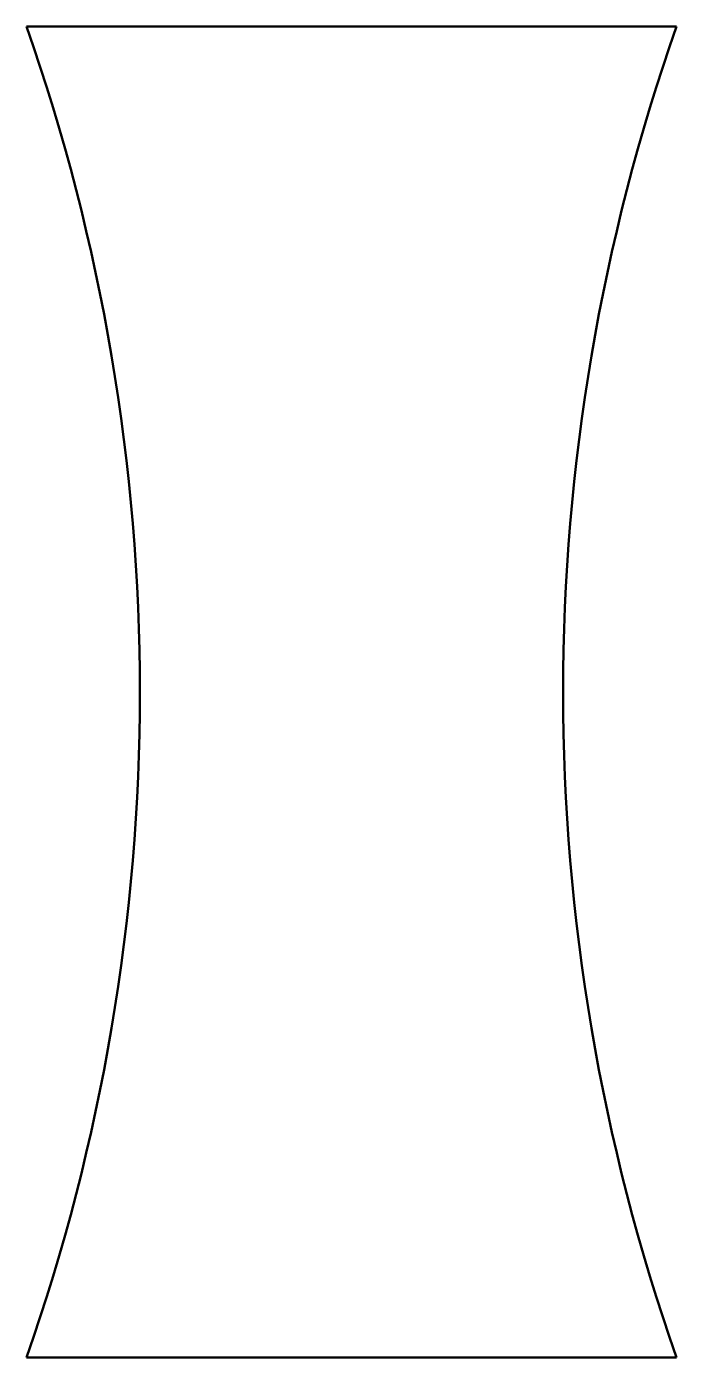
# Model space of a CAD drawing. Header units: millimetres. Extents: x 154.9 to 197.8, y 134.6 to 222.6.
import ezdxf

# ---------------------------------------------------------------- set-up
doc = ezdxf.new("R2010")
doc.units = ezdxf.units.MM
doc.layers.add('Visible (ISO)', color=7, linetype='Continuous', lineweight=50)

msp = doc.modelspace()

# ---------------------------------------------------------------- linework, layer by layer
at = {"layer": 'Visible (ISO)'}
for p, q in [((197.8369, 222.5944), (154.8588, 222.5944)), ((154.8588, 134.5944), (197.8369, 134.5944))]:
    msp.add_line(p, q, dxfattribs=at)
for centre, start, end in [((29.3479, 178.5944), 340.681, 19.319), ((323.3479, 178.5944), 160.681, 199.319)]:
    msp.add_arc(centre, 133, start, end, dxfattribs=at)

doc.saveas('drawing.dxf')
